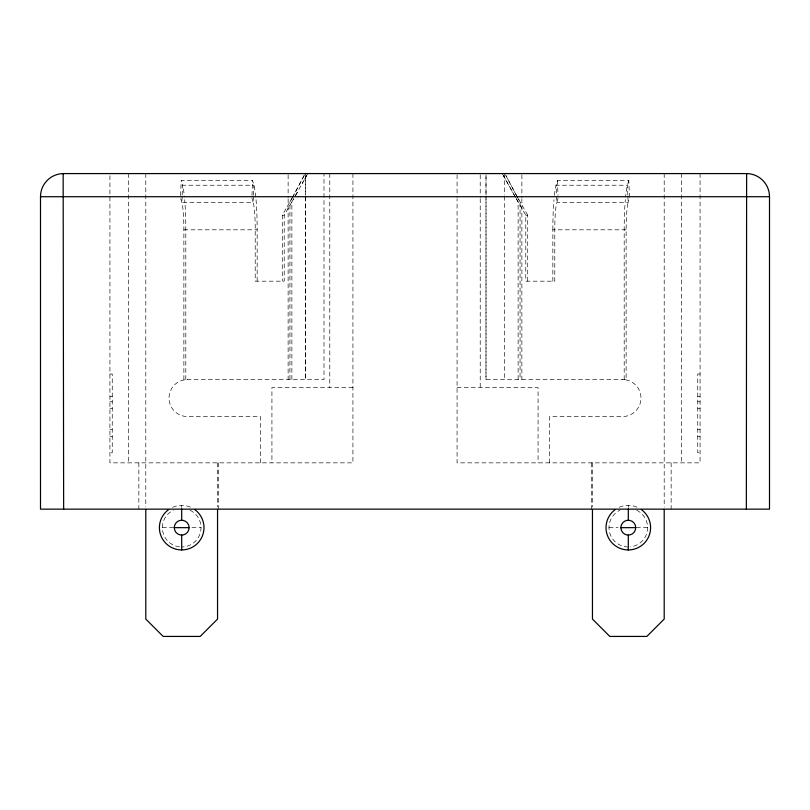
<?xml version="1.0" encoding="UTF-8"?>
<svg xmlns="http://www.w3.org/2000/svg" width="810" height="810" viewBox="0 0 810 810"><rect width="100%" height="100%" fill="white"/><g stroke="black" fill="none" stroke-linecap="round" stroke-linejoin="round"><path stroke-width="0.61" stroke-dasharray="4.05 3.04" d="M627.882 196.415L628.115 202.621A28.927 3.027 90 0 0 626.13 229.807L626.13 379.546L486 379.546L486.02 196.314M486.02 195.058L486.02 173.573M255.778 197.002A47.446 4.961 90 0 0 253.894 185.227L252.548 180.519L181.197 180.519L180.529 197.913L181.885 202.621A28.927 3.027 90 0 1 183.87 229.807L183.87 379.546L324 379.546L323.98 173.573M182.118 196.415L181.885 202.621L253.236 202.621A28.927 3.027 90 0 1 255.221 229.807L255.221 281.181L284.219 281.181L284.219 215.227L293.625 198.845M182.169 195.169L182.544 185.227L181.197 180.519M251.981 195.433L252.548 180.519M253.469 196.415L253.236 202.621L251.88 197.913M253.52 195.169L253.894 185.227L182.544 185.227A47.446 4.961 90 0 1 184.427 197.002M516.375 198.845L525.781 215.227L525.781 281.181L554.779 281.181L554.779 229.807A28.927 3.027 90 0 1 556.764 202.621L628.115 202.621L629.471 197.913L628.803 180.519L557.452 180.519L556.106 185.227A47.446 4.961 -90 0 0 554.222 197.002M558.12 197.913L556.764 202.621L556.531 196.415M628.803 180.519L627.456 185.227A47.446 4.961 -90 0 0 625.573 197.002M304.449 174.859L293.544 195.544M304.003 175.821L292.41 197.559M306.666 175.517L302.251 183.526M307.729 173.573L294.344 197.559M292.947 196.607L282.285 215.227L282.285 281.181M295.356 195.797L297.655 191.737M293.726 198.642L291.873 201.892L291.873 379.546M291.914 198.44L289.94 201.892L289.94 379.546M282.285 215.227L284.219 215.227M525.781 215.227L527.715 215.227L527.715 281.181M183.87 229.807L257.155 229.807L257.155 281.181M552.845 281.181L552.845 229.807L626.13 229.807M109.927 374.007L112.246 374.007L112.246 452.668L109.927 452.668M700.073 374.007L697.754 374.007L697.754 452.668L700.073 452.668M352.927 387.646L271.927 387.646L271.927 462.854M457.073 387.646L538.073 387.646L538.073 462.854M109.927 396.363L112.246 396.363M697.754 396.363L700.073 396.363M109.927 401.78L112.246 401.78M697.754 401.78L700.073 401.78M109.927 408.281L112.246 408.281M697.754 408.281L700.073 408.281M109.927 429.553L112.246 429.553M697.754 429.553L700.073 429.553M109.927 436.468L112.246 436.468M697.754 436.468L700.073 436.468M162.385 527.654L173.654 527.654M191.97 527.654L201.012 527.654M608.988 527.654L618.03 527.654M636.346 527.654L647.615 527.654M527.715 215.227L518.086 198.44M515.656 197.559L503.334 175.517M516.274 198.642L518.127 201.892L518.127 379.546M517.053 196.607L520.06 201.892L520.06 379.546M514.644 195.797L502.271 173.573M517.59 197.559L505.997 175.821M516.456 195.544L505.551 174.859M627.831 195.169L627.456 185.227L556.106 185.227L556.48 195.169M557.452 180.519L558.019 195.433M700.073 173.573L700.073 462.854L457.073 462.854L457.073 198.754M681.554 173.573L681.554 462.854M671.146 462.854L671.146 509.146M664.2 173.573L664.2 506.949M628.307 505.369L628.307 507.445M624.196 379.546L624.196 229.807A47.446 4.961 -90 0 1 625.32 199.716M592.454 462.854L592.454 506.949M591.3 462.854L591.3 509.146M549.575 462.854L549.575 416.573L622.475 416.573A18.519 18.519 0 0 0 640.994 398.054A18.519 18.519 0 0 0 622.475 379.546M521.873 174.839L521.873 197.579M521.873 198.845L521.873 379.546M504.519 173.573L504.519 195.058M504.519 196.314L504.539 379.546M486 174.839L486 197.579M486 198.845L486 379.546M480.219 174.828L480.219 197.498M480.219 198.754L480.219 387.646M457.073 174.828L457.073 197.498M352.927 173.573L352.927 462.854L109.927 462.854L109.927 173.573M329.781 173.573L329.781 387.646M288.127 174.839L288.127 197.579M288.127 198.845L288.127 379.546M260.425 462.854L260.425 416.573L187.525 416.573A18.519 18.519 0 0 1 169.006 398.054A18.519 18.519 0 0 1 187.525 379.546M218.7 462.854L218.7 509.146M217.546 462.854L217.546 506.949M185.804 379.546L185.804 229.807A47.446 4.961 90 0 0 184.68 199.716M181.693 505.369L181.693 507.445M145.8 173.573L145.8 506.949M138.854 462.854L138.854 509.146M128.446 173.573L128.446 462.854M256.031 199.716A47.446 4.961 90 0 1 257.155 229.807M190.077 510.249A19.318 19.318 0 0 1 181.693 546.973M179.536 546.851A19.318 19.318 0 0 1 173.32 510.249M172.631 507.293A22.285 22.285 0 0 1 190.765 507.293M552.845 229.807A47.446 4.961 -90 0 1 553.969 199.716M636.68 510.249A19.318 19.318 0 0 1 630.463 546.851M628.307 546.973A19.318 19.318 0 0 1 619.923 510.249M619.235 507.293A22.285 22.285 0 0 1 637.369 507.293M305.481 196.314L305.461 379.546L305.481 196.314M305.481 173.573L305.481 195.058L305.481 173.573"/><path stroke-width="1.21" d="M63.372 173.583L746.85 173.583M63.15 173.583L63.646 509.146M40.5 196.719L769.5 196.719L769.5 509.146L40.5 509.146L40.5 196.719A23.146 23.146 0 0 1 63.646 173.573M174.272 527.654L189.125 527.654A7.432 7.432 0 0 0 177.977 521.225A7.432 7.432 0 0 0 177.977 534.094A7.432 7.432 0 0 0 189.125 527.654M620.875 527.654L635.728 527.654A7.432 7.432 0 0 0 624.591 521.225A7.432 7.432 0 0 0 624.591 534.094A7.432 7.432 0 0 0 635.728 527.654M746.354 509.146L746.628 173.583M664.2 509.47L664.2 619.073L646.846 636.427L609.819 636.427L592.454 619.073L592.454 509.47M628.307 508.933L628.307 520.233M628.307 535.086L628.307 549.949M217.546 509.47L217.546 619.073L200.181 636.427L163.154 636.427L145.8 619.073L145.8 509.47M181.693 508.933L181.693 520.233M181.693 535.086L181.693 549.949M194.795 509.622A22.285 22.285 0 0 1 198.258 542.568A22.285 22.285 0 0 1 165.129 542.568A22.285 22.285 0 0 1 168.591 509.622M641.409 509.622A22.285 22.285 0 0 1 644.871 542.568A22.285 22.285 0 0 1 611.742 542.568A22.285 22.285 0 0 1 615.205 509.622M746.354 173.573A23.146 23.146 0 0 1 769.5 196.719"/></g></svg>
